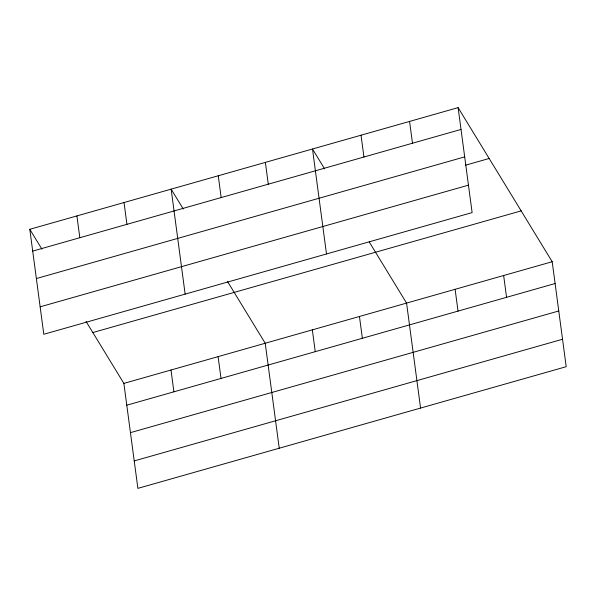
<?xml version="1.0" encoding="UTF-8"?>
<svg xmlns="http://www.w3.org/2000/svg" width="596" height="596" viewBox="0 0 596 596"><rect width="100%" height="100%" fill="white"/><g stroke="black" fill="none" stroke-linecap="round" stroke-linejoin="round"><path stroke-width="0.89" d="M458.115 107.63L472.121 212.601L43.806 334.274L29.8 229.304L458.115 107.63L552.194 261.726L566.2 366.696L137.885 488.37L123.879 383.399L86.047 321.43M32.706 251.102L461.021 129.436M36.371 278.548L464.686 156.882M465.327 165.256L489.16 158.484M40.141 306.828L468.456 185.155M92.834 332.546L521.15 210.88M123.879 383.399L552.194 261.726M126.792 405.198L555.1 283.532M130.45 432.644L558.765 310.978M134.227 460.924L562.535 339.251M324.611 168.862L312.49 149L326.496 253.97M369.222 241.924L406.569 303.096L420.575 408.066M183.27 209.017L171.141 189.148L185.147 294.119M227.389 281.282L265.227 343.251L279.233 448.214M29.8 229.304L41.929 249.165M503.65 275.516L506.563 297.322M455.113 289.306L458.019 311.112M409.571 121.42L412.484 143.226M361.027 135.21L363.94 157.016M359.455 316.483L362.361 338.282M312.341 329.864L315.247 351.67M265.369 162.38L268.282 184.186M218.255 175.768L221.168 197.567M218.106 356.632L221.019 378.438M170.992 370.019L173.905 391.818M124.028 202.536L126.941 224.334M76.914 215.916L79.827 237.722"/></g></svg>
